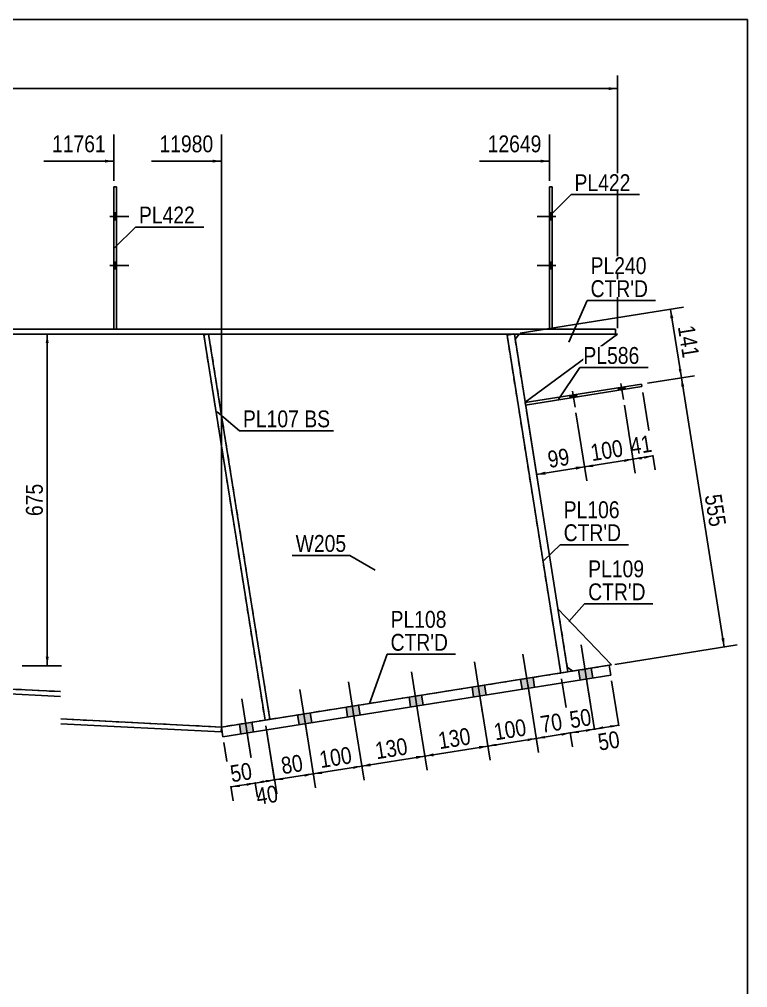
# Model space of a CAD drawing. Header units: millimetres. Extents: x -1023 to -620, y -190 to 87.
# Drawn here: x -744 to -620.3, y -77.6 to 86.8 of the extents above; entities that cross this region are included whole.
import ezdxf

# ---------------------------------------------------------------- set-up
doc = ezdxf.new("R2010")
doc.units = ezdxf.units.MM
doc.linetypes.add('DXK_LINE_DOT1', pattern=[1.8814, 0.9407, -0.9407])
doc.styles.add('Arial Narrow', font='ARIALN.TTF', dxfattribs={"height": 0.2})

# ---------------------------------------------------------------- blocks, each defined once
blk = doc.blocks.new('Unknown-624476640-1210')
at = {"color": 5, "linetype": 'Continuous'}
for p, q in [((-620.31, 86.76), (-1020.31, 86.76)), ((-620.31, -190.24), (-620.31, 86.76))]:
    blk.add_line(p, q, dxfattribs=at)
blk = doc.blocks.new('Part-624476640-1663 - 1640')
at = {"color": 2, "linetype": 'Continuous'}
for p, q in [((-764.27, 34.17), (-755.93, 34.17)), ((-764.27, 34.17), (-764.27, 33.33)), ((-764.27, 33.33), (-755.93, 33.33)), ((-755.83, 34.17), (-737, 34.17)), ((-755.83, 33.33), (-737, 33.33)), ((-736.9, 34.17), (-642.76, 34.17)), ((-736.9, 33.33), (-642.76, 33.33)), ((-642.76, 34.17), (-642.76, 33.33))]:
    blk.add_line(p, q, dxfattribs=at)
blk = doc.blocks.new('Part-624476640-1712 - 1640')
at = {"color": 2, "linetype": 'Continuous'}
for p, q in [((-790.1, 33.33), (-790.1, -20.83)), ((-709.65, 19.73), (-709.65, 33.33)), ((-709.65, 14.42), (-709.65, -33.33))]:
    blk.add_line(p, q, dxfattribs=at)
at = {"color": 7, "linetype": 'DXK_LINE_DOT1'}
for p, q in [((-755.93, 33.33), (-790.1, 33.33)), ((-737, 33.33), (-755.83, 33.33)), ((-709.65, 33.33), (-736.9, 33.33)), ((-709.65, 33.33), (-709.65, 14.42)), ((-790.1, -20.83), (-755.93, -22.54)), ((-755.83, -26.38), (-737, -27.32)), ((-736.9, -31.97), (-709.65, -33.33))]:
    blk.add_line(p, q, dxfattribs=at)
blk = doc.blocks.new('Part-624476640-2026 - 1640')
at = {"color": 2, "linetype": 'Continuous'}
for p, q in [((-653.52, 58.33), (-653.94, 58.33)), ((-653.94, 58.33), (-653.94, 34.17)), ((-653.52, 34.17), (-653.52, 58.33))]:
    blk.add_line(p, q, dxfattribs=at)
at = {"color": 7, "linetype": 'DXK_LINE_DOT1'}
blk.add_line((-653.94, 34.17), (-653.52, 34.17), dxfattribs=at)
blk = doc.blocks.new('Part-624476640-1902 - 1640')
at = {"color": 7, "linetype": 'DXK_LINE_DOT1'}
for p, q in [((-711.82, 33.33), (-712.64, 33.2)), ((-712.64, 33.2), (-702.25, -32.16)), ((-711.82, 33.33), (-701.42, -32.02))]:
    blk.add_line(p, q, dxfattribs=at)
blk = doc.blocks.new('Part-624476640-1960 - 1640')
at = {"color": 2, "linetype": 'Continuous'}
for p, q in [((-643.81, -22.86), (-709.65, -33.33)), ((-643.55, -24.51), (-643.81, -22.86)), ((-709.39, -34.98), (-643.55, -24.51)), ((-709.65, -33.33), (-709.39, -34.98))]:
    blk.add_line(p, q, dxfattribs=at)
blk = doc.blocks.new('Part-624476640-1783 - 1640')
at = {"color": 2, "linetype": 'Continuous'}
for p, q in [((-798.55, -20.83), (-806.89, -20.83)), ((-806.89, -20.83), (-806.89, -21.67)), ((-790.1, -20.83), (-798.45, -20.83)), ((-790.1, -20.83), (-755.93, -22.54)), ((-806.89, -21.67), (-798.55, -21.67)), ((-798.45, -21.67), (-790.12, -21.67)), ((-790.12, -21.67), (-755.93, -23.38)), ((-755.83, -26.38), (-737, -27.32)), ((-755.83, -27.21), (-737, -28.16)), ((-736.9, -31.97), (-709.65, -33.33)), ((-736.9, -32.81), (-709.7, -34.17)), ((-709.65, -33.33), (-709.7, -34.17))]:
    blk.add_line(p, q, dxfattribs=at)
blk = doc.blocks.new('Part-624476640-1858 - 1640')
at = {"color": 2, "linetype": 'Continuous'}
for p, q in [((-661.16, 33.17), (-660.13, 33.33)), ((-652.04, -24.17), (-661.16, 33.17)), ((-650.81, -23.98), (-659.92, 33.33))]:
    blk.add_line(p, q, dxfattribs=at)
at = {"color": 7, "linetype": 'DXK_LINE_DOT1'}
for p, q in [((-660.13, 33.33), (-659.93, 33.37)), ((-659.93, 33.37), (-659.92, 33.33)), ((-650.81, -23.98), (-652.04, -24.17))]:
    blk.add_line(p, q, dxfattribs=at)
blk = doc.blocks.new('Part-624476640-1880 - 1640')
at = {"color": 2, "linetype": 'Continuous'}
for p, q in [((-711.82, 33.33), (-712.64, 33.2)), ((-712.64, 33.2), (-702.25, -32.16)), ((-701.42, -32.02), (-711.82, 33.33))]:
    blk.add_line(p, q, dxfattribs=at)
at = {"color": 7, "linetype": 'DXK_LINE_DOT1'}
blk.add_line((-702.25, -32.16), (-701.42, -32.02), dxfattribs=at)
blk = doc.blocks.new('Part-624476640-1931 - 1640')
at = {"color": 2, "linetype": 'Continuous'}
for p, q in [((-659.79, 32.51), (-659.09, 33.33)), ((-658.09, 21.81), (-642.42, 33.33)), ((-642.42, 33.33), (-642.76, 33.33))]:
    blk.add_line(p, q, dxfattribs=at)
at = {"color": 7, "linetype": 'DXK_LINE_DOT1'}
for p, q in [((-659.09, 33.33), (-642.76, 33.33)), ((-659.79, 32.51), (-658.09, 21.81))]:
    blk.add_line(p, q, dxfattribs=at)
blk = doc.blocks.new('Part-624476640-1989 - 1640')
at = {"color": 2, "linetype": 'Continuous'}
for p, q in [((-643.4, -22.8), (-652.51, -13.28)), ((-643.4, -22.8), (-643.81, -22.86)), ((-650.94, -23.15), (-649.99, -23.85))]:
    blk.add_line(p, q, dxfattribs=at)
at = {"color": 7, "linetype": 'DXK_LINE_DOT1'}
for p, q in [((-652.51, -13.28), (-650.94, -23.15)), ((-643.81, -22.86), (-649.99, -23.85))]:
    blk.add_line(p, q, dxfattribs=at)
blk = doc.blocks.new('Part-624476640-2031 - 1640')
at = {"color": 2, "linetype": 'Continuous'}
for p, q in [((-727.48, 58.33), (-727.9, 58.33)), ((-727.9, 58.33), (-727.9, 34.17)), ((-727.48, 58.33), (-727.48, 34.17))]:
    blk.add_line(p, q, dxfattribs=at)
at = {"color": 7, "linetype": 'DXK_LINE_DOT1'}
blk.add_line((-727.9, 34.17), (-727.48, 34.17), dxfattribs=at)
blk = doc.blocks.new('Part-624476640-2085 - 1640')
at = {"color": 2, "linetype": 'Continuous'}
for p, q in [((-658.08, 21.72), (-638.32, 24.86)), ((-638.32, 24.86), (-638.26, 24.45)), ((-638.26, 24.45), (-658.01, 21.31))]:
    blk.add_line(p, q, dxfattribs=at)
at = {"color": 7, "linetype": 'DXK_LINE_DOT1'}
blk.add_line((-658.01, 21.31), (-658.08, 21.72), dxfattribs=at)
blk = doc.blocks.new('Part-624476640-2247 - 1640')
at = {"color": 2, "linetype": 'Continuous'}
for p, q in [((-709.65, 33.33), (-709.65, 19.73)), ((-661.16, 33.17), (-661.19, 33.33)), ((-709.65, -33.33), (-709.65, 14.42))]:
    blk.add_line(p, q, dxfattribs=at)
at = {"color": 7, "linetype": 'DXK_LINE_DOT1'}
for p, q in [((-661.19, 33.33), (-709.65, 33.33)), ((-661.16, 33.17), (-652.04, -24.17)), ((-652.04, -24.17), (-701.42, -32.02)), ((-702.25, -32.16), (-709.65, -33.33))]:
    blk.add_line(p, q, dxfattribs=at)
blk = doc.blocks.new('Bolt-624476640-2248 - 1640')
at = {"linetype": 'Continuous'}
for points in [[(-646.86, -23.35), (-649, -23.69), (-648.74, -25.33), (-646.6, -24.99)], [(-646.86, -23.35), (-649, -23.69), (-648.74, -25.33), (-646.6, -24.99)], [(-664.97, -26.23), (-667.1, -26.57), (-666.84, -28.21), (-664.7, -27.87)], [(-664.97, -26.23), (-667.1, -26.57), (-666.84, -28.21), (-664.7, -27.87)], [(-656.74, -24.92), (-658.87, -25.26), (-658.61, -26.9), (-656.47, -26.56)], [(-656.74, -24.92), (-658.87, -25.26), (-658.61, -26.9), (-656.47, -26.56)], [(-675.66, -27.93), (-677.8, -28.27), (-677.54, -29.91), (-675.4, -29.57)], [(-675.66, -27.93), (-677.8, -28.27), (-677.54, -29.91), (-675.4, -29.57)], [(-694.59, -30.94), (-696.73, -31.28), (-696.47, -32.92), (-694.33, -32.58)], [(-694.59, -30.94), (-696.73, -31.28), (-696.47, -32.92), (-694.33, -32.58)], [(-686.36, -29.63), (-688.5, -29.97), (-688.24, -31.62), (-686.1, -31.28)], [(-686.36, -29.63), (-688.5, -29.97), (-688.24, -31.62), (-686.1, -31.28)], [(-704.47, -32.51), (-706.61, -32.85), (-706.35, -34.5), (-704.21, -34.15)], [(-704.47, -32.51), (-706.61, -32.85), (-706.35, -34.5), (-704.21, -34.15)]]:
    blk.add_hatch(color=3, dxfattribs=at).paths.add_polyline_path(points)
at = {"color": 3, "linetype": 'Continuous'}
for p, q in [((-647.2, -28.12), (-648.58, -19.4)), ((-647.2, -28.12), (-648.58, -19.4)), ((-657.07, -29.69), (-658.46, -20.97)), ((-657.07, -29.69), (-658.46, -20.97)), ((-665.3, -31), (-666.69, -22.28)), ((-665.3, -31), (-666.69, -22.28)), ((-676, -32.7), (-677.39, -23.98)), ((-676, -32.7), (-677.39, -23.98)), ((-648.74, -25.33), (-649, -23.69)), ((-648.74, -25.33), (-649, -23.69)), ((-646.6, -24.99), (-646.86, -23.35)), ((-646.6, -24.99), (-646.86, -23.35)), ((-686.7, -34.4), (-688.09, -25.68)), ((-686.7, -34.4), (-688.09, -25.68)), ((-664.7, -27.87), (-664.97, -26.23)), ((-664.7, -27.87), (-664.97, -26.23)), ((-658.61, -26.9), (-658.87, -25.26)), ((-658.61, -26.9), (-658.87, -25.26)), ((-656.47, -26.56), (-656.74, -24.92)), ((-656.47, -26.56), (-656.74, -24.92)), ((-694.93, -35.71), (-696.32, -26.99)), ((-694.93, -35.71), (-696.32, -26.99)), ((-675.4, -29.57), (-675.66, -27.93)), ((-675.4, -29.57), (-675.66, -27.93)), ((-666.84, -28.21), (-667.1, -26.57)), ((-666.84, -28.21), (-667.1, -26.57)), ((-704.81, -37.28), (-706.19, -28.56)), ((-704.81, -37.28), (-706.19, -28.56)), ((-677.54, -29.91), (-677.8, -28.27)), ((-677.54, -29.91), (-677.8, -28.27)), ((-694.33, -32.58), (-694.59, -30.94)), ((-694.33, -32.58), (-694.59, -30.94)), ((-688.24, -31.62), (-688.5, -29.97)), ((-688.24, -31.62), (-688.5, -29.97)), ((-686.1, -31.28), (-686.36, -29.63)), ((-686.1, -31.28), (-686.36, -29.63)), ((-706.35, -34.5), (-706.61, -32.85)), ((-706.35, -34.5), (-706.61, -32.85)), ((-704.21, -34.15), (-704.47, -32.51)), ((-704.21, -34.15), (-704.47, -32.51)), ((-696.47, -32.92), (-696.73, -31.28)), ((-696.47, -32.92), (-696.73, -31.28))]:
    blk.add_line(p, q, dxfattribs=at)
blk = doc.blocks.new('Bolt-624476640-2253 - 1640')
at = {"linetype": 'Continuous'}
for points in [[(-727.48, 52.75), (-727.48, 53.91), (-727.9, 53.91), (-727.9, 52.75)], [(-727.48, 52.75), (-727.48, 53.91), (-727.9, 53.91), (-727.9, 52.75)], [(-727.48, 44.41), (-727.48, 45.58), (-727.9, 45.58), (-727.9, 44.41)], [(-727.48, 44.41), (-727.48, 45.58), (-727.9, 45.58), (-727.9, 44.41)]]:
    blk.add_hatch(color=3, dxfattribs=at).paths.add_polyline_path(points)
at = {"color": 3, "linetype": 'Continuous'}
for p, q in [((-728.57, 53.33), (-725.4, 53.33)), ((-728.57, 53.33), (-725.4, 53.33)), ((-727.9, 53.91), (-727.48, 53.91)), ((-727.9, 53.91), (-727.48, 53.91)), ((-727.9, 52.75), (-727.48, 52.75)), ((-727.9, 52.75), (-727.48, 52.75)), ((-728.57, 45), (-725.4, 45)), ((-728.57, 45), (-725.4, 45)), ((-727.9, 45.58), (-727.48, 45.58)), ((-727.9, 45.58), (-727.48, 45.58)), ((-727.9, 44.41), (-727.48, 44.41)), ((-727.9, 44.41), (-727.48, 44.41))]:
    blk.add_line(p, q, dxfattribs=at)
blk = doc.blocks.new('Bolt-624476640-2257 - 1640')
at = {"linetype": 'Continuous'}
for points in [[(-650.46, 22.51), (-649.31, 22.7), (-649.37, 23.11), (-650.52, 22.92)], [(-650.46, 22.51), (-649.31, 22.7), (-649.37, 23.11), (-650.52, 22.92)], [(-642.23, 23.82), (-641.08, 24), (-641.14, 24.42), (-642.29, 24.23)], [(-642.23, 23.82), (-641.08, 24), (-641.14, 24.42), (-642.29, 24.23)]]:
    blk.add_hatch(color=3, dxfattribs=at).paths.add_polyline_path(points)
at = {"color": 3, "linetype": 'Continuous'}
for p, q in [((-641.82, 24.98), (-641.39, 22.27)), ((-641.82, 24.98), (-641.39, 22.27)), ((-650.05, 23.67), (-649.62, 20.96)), ((-650.05, 23.67), (-649.62, 20.96)), ((-649.37, 23.11), (-649.31, 22.7)), ((-649.37, 23.11), (-649.31, 22.7)), ((-642.29, 24.23), (-642.23, 23.82)), ((-642.29, 24.23), (-642.23, 23.82)), ((-641.14, 24.42), (-641.08, 24)), ((-641.14, 24.42), (-641.08, 24)), ((-650.52, 22.92), (-650.46, 22.51)), ((-650.52, 22.92), (-650.46, 22.51))]:
    blk.add_line(p, q, dxfattribs=at)
blk = doc.blocks.new('Bolt-624476640-6486 - 1640')
at = {"linetype": 'Continuous'}
for points in [[(-653.52, 52.75), (-653.52, 53.91), (-653.94, 53.91), (-653.94, 52.75)], [(-653.52, 52.75), (-653.52, 53.91), (-653.94, 53.91), (-653.94, 52.75)], [(-653.52, 44.41), (-653.52, 45.58), (-653.94, 45.58), (-653.94, 44.41)], [(-653.52, 44.41), (-653.52, 45.58), (-653.94, 45.58), (-653.94, 44.41)]]:
    blk.add_hatch(color=3, dxfattribs=at).paths.add_polyline_path(points)
at = {"color": 3, "linetype": 'Continuous'}
for p, q in [((-652.86, 53.33), (-656.02, 53.33)), ((-652.86, 53.33), (-656.02, 53.33)), ((-653.52, 53.91), (-653.94, 53.91)), ((-653.52, 53.91), (-653.94, 53.91)), ((-653.52, 52.75), (-653.94, 52.75)), ((-653.52, 52.75), (-653.94, 52.75)), ((-652.86, 45), (-656.02, 45)), ((-652.86, 45), (-656.02, 45)), ((-653.52, 45.58), (-653.94, 45.58)), ((-653.52, 45.58), (-653.94, 45.58)), ((-653.52, 44.41), (-653.94, 44.41)), ((-653.52, 44.41), (-653.94, 44.41))]:
    blk.add_line(p, q, dxfattribs=at)
blk = doc.blocks.new('StraightDimension-624476640-2338 - 1640')
at = {"linetype": 'Continuous'}
blk.add_hatch(color=7, dxfattribs=at).paths.add_polyline_path([(-729.4, 62.95), (-727.9, 62.7), (-729.4, 62.45)])
at = {"color": 7, "linetype": 'Continuous'}
for p, q in [((-727.9, 59.33), (-727.9, 67.2)), ((-739.79, 62.7), (-727.9, 62.7))]:
    blk.add_line(p, q, dxfattribs=at)
at = {"color": 0}
blk.add_wipeout([(-728.68, 63.6), (-728.68, 67.8), (-739.02, 67.8), (-739.02, 63.6)], dxfattribs=at)
at = {"color": 3, "style": 'Arial Narrow'}
blk.add_text('11761', height=2.863, dxfattribs=at).set_placement((-738.42, 64.2))
blk = doc.blocks.new('StraightDimension-624476640-7643 - 1640')
at = {"linetype": 'Continuous'}
for points in [[(-638.26, 12.12), (-639.78, 12.13), (-638.34, 12.61)], [(-637.91, 12.68), (-636.39, 12.67), (-637.83, 12.18)]]:
    blk.add_hatch(color=7, dxfattribs=at).paths.add_polyline_path(points)
at = {"color": 7, "linetype": 'Continuous'}
for p, q in [((-638.1, 23.46), (-636.01, 10.3)), ((-641.23, 21.28), (-639.4, 9.76)), ((-639.78, 12.13), (-636.39, 12.67))]:
    blk.add_line(p, q, dxfattribs=at)
at = {"color": 0}
blk.add_wipeout([(-635.71, 12.93), (-636.37, 17.07), (-641.16, 16.31), (-640.5, 12.16)], dxfattribs=at)
at = {"color": 3, "style": 'Arial Narrow'}
blk.add_text('41', height=2.863, rotation=9.0355, dxfattribs=at).set_placement((-640, 12.85))
blk = doc.blocks.new('StraightDimension-624476640-7470 - 1640')
at = {"linetype": 'Continuous'}
for points in [[(-631.56, 24.42), (-631.55, 25.94), (-631.07, 24.5)], [(-624.28, -18.24), (-624.29, -19.76), (-624.77, -18.32)]]:
    blk.add_hatch(color=7, dxfattribs=at).paths.add_polyline_path(points)
at = {"color": 7, "linetype": 'Continuous'}
for p, q in [((-637.34, 25.02), (-629.33, 26.29)), ((-631.55, 25.94), (-624.29, -19.76)), ((-642.83, -22.71), (-622.06, -19.41))]:
    blk.add_line(p, q, dxfattribs=at)
at = {"color": 0}
blk.add_wipeout([(-627.25, -0.19), (-623.1, 0.47), (-624.15, 7.07), (-628.3, 6.42)], dxfattribs=at)
at = {"color": 3, "style": 'Arial Narrow'}
blk.add_text('555', height=2.863, rotation=-80.9647, dxfattribs=at).set_placement((-627.61, 5.92))
blk = doc.blocks.new('StraightDimension-624476640-2336 - 1640')
at = {"linetype": 'Continuous'}
blk.add_hatch(color=7, dxfattribs=at).paths.add_polyline_path([(-655.44, 62.95), (-653.94, 62.7), (-655.44, 62.45)])
at = {"color": 7, "linetype": 'Continuous'}
for p, q in [((-653.94, 59.33), (-653.94, 67.2)), ((-665.83, 62.7), (-653.94, 62.7))]:
    blk.add_line(p, q, dxfattribs=at)
at = {"color": 0}
blk.add_wipeout([(-654.71, 63.6), (-654.71, 67.8), (-665.05, 67.8), (-665.05, 63.6)], dxfattribs=at)
at = {"color": 3, "style": 'Arial Narrow'}
blk.add_text('12649', height=2.863, dxfattribs=at).set_placement((-664.45, 64.2))
blk = doc.blocks.new('StraightDimension-624476640-2337 - 1640')
at = {"linetype": 'Continuous'}
blk.add_hatch(color=7, dxfattribs=at).paths.add_polyline_path([(-711.15, 62.95), (-709.65, 62.7), (-711.15, 62.45)])
at = {"color": 7, "linetype": 'Continuous'}
for p, q in [((-709.65, -32.33), (-709.65, 67.2)), ((-721.54, 62.7), (-709.65, 62.7))]:
    blk.add_line(p, q, dxfattribs=at)
at = {"color": 0}
blk.add_wipeout([(-710.43, 63.6), (-710.43, 67.8), (-720.77, 67.8), (-720.77, 63.6)], dxfattribs=at)
at = {"color": 3, "style": 'Arial Narrow'}
blk.add_text('11980', height=2.863, dxfattribs=at).set_placement((-720.17, 64.2))
blk = doc.blocks.new('StraightDimension-624476640-2503 - 1640')
at = {"linetype": 'Continuous'}
for points in [[(-739.48, 31.83), (-739.23, 33.33), (-738.98, 31.83)], [(-738.98, -21.42), (-739.23, -22.92), (-739.48, -21.42)]]:
    blk.add_hatch(color=7, dxfattribs=at).paths.add_polyline_path(points)
at = {"color": 7, "linetype": 'Continuous'}
for p, q in [((-742.15, 33.33), (-736.83, 33.33)), ((-739.23, -22.92), (-739.23, 33.33)), ((-743.48, -22.92), (-736.83, -22.92))]:
    blk.add_line(p, q, dxfattribs=at)
at = {"color": 0}
blk.add_wipeout([(-739.38, 8.55), (-743.58, 8.55), (-743.58, 1.87), (-739.38, 1.87)], dxfattribs=at)
at = {"color": 3, "style": 'Arial Narrow'}
blk.add_text('675', height=2.863, rotation=90.0002, dxfattribs=at).set_placement((-739.98, 2.47))
blk = doc.blocks.new('StraightDimension-624476640-2559 - 1640')
at = {"linetype": 'Continuous'}
for points in [[(-702.4, -42.86), (-703.92, -42.85), (-702.48, -42.36)], [(-702.15, -42.31), (-700.63, -42.32), (-702.07, -42.8)]]:
    blk.add_hatch(color=7, dxfattribs=at).paths.add_polyline_path(points)
at = {"color": 7, "linetype": 'Continuous'}
for p, q in [((-705.38, -33.67), (-703.57, -45.07)), ((-702.09, -33.14), (-700.28, -44.54)), ((-703.92, -42.85), (-700.63, -42.32))]:
    blk.add_line(p, q, dxfattribs=at)
at = {"color": 0}
blk.add_wipeout([(-699.19, -46.5), (-699.85, -42.35), (-704.65, -43.11), (-703.99, -47.26)], dxfattribs=at)
at = {"color": 3, "style": 'Arial Narrow'}
blk.add_text('40', height=2.863, rotation=9.0355, dxfattribs=at).set_placement((-703.49, -46.57))
blk = doc.blocks.new('StraightDimension-624476640-2577 - 1640')
at = {"linetype": 'Continuous'}
for points in [[(-706.52, -43.51), (-708.04, -43.5), (-706.59, -43.02)], [(-705.44, -42.83), (-703.92, -42.85), (-705.36, -43.33)]]:
    blk.add_hatch(color=7, dxfattribs=at).paths.add_polyline_path(points)
at = {"color": 7, "linetype": 'Continuous'}
for p, q in [((-705.38, -33.67), (-703.55, -45.22)), ((-709.23, -35.97), (-707.66, -45.87)), ((-708.04, -43.5), (-703.92, -42.85))]:
    blk.add_line(p, q, dxfattribs=at)
at = {"color": 0}
blk.add_wipeout([(-703.61, -42.64), (-704.26, -38.5), (-709.06, -39.26), (-708.4, -43.41)], dxfattribs=at)
at = {"color": 3, "style": 'Arial Narrow'}
blk.add_text('50', height=2.863, rotation=9.0355, dxfattribs=at).set_placement((-707.9, -42.72))
blk = doc.blocks.new('StraightDimension-624476640-2590 - 1640')
at = {"linetype": 'Continuous'}
for points in [[(-662.9, -36.58), (-664.42, -36.56), (-662.98, -36.08)], [(-657.71, -35.24), (-656.19, -35.26), (-657.63, -35.74)]]:
    blk.add_hatch(color=7, dxfattribs=at).paths.add_polyline_path(points)
at = {"color": 7, "linetype": 'Continuous'}
for p, q in [((-657.65, -26.08), (-655.81, -37.63)), ((-665.88, -27.38), (-664.04, -38.93)), ((-664.42, -36.56), (-656.19, -35.26))]:
    blk.add_line(p, q, dxfattribs=at)
at = {"color": 0}
blk.add_wipeout([(-657.03, -35.24), (-657.69, -31.09), (-664.29, -32.14), (-663.63, -36.29)], dxfattribs=at)
at = {"color": 3, "style": 'Arial Narrow'}
blk.add_text('100', height=2.863, rotation=9.0355, dxfattribs=at).set_placement((-663.13, -35.6))
blk = doc.blocks.new('StraightDimension-624476640-2596 - 1640')
at = {"linetype": 'Continuous'}
for points in [[(-651.95, -34.33), (-650.43, -34.34), (-651.87, -34.82)], [(-654.67, -35.27), (-656.19, -35.26), (-654.75, -34.77)]]:
    blk.add_hatch(color=7, dxfattribs=at).paths.add_polyline_path(points)
at = {"color": 7, "linetype": 'Continuous'}
for p, q in [((-657.65, -26.08), (-655.81, -37.63)), ((-651.89, -25.16), (-650.05, -36.71)), ((-656.19, -35.26), (-650.43, -34.34))]:
    blk.add_line(p, q, dxfattribs=at)
at = {"color": 0}
blk.add_wipeout([(-650.93, -34.27), (-651.59, -30.12), (-656.39, -30.88), (-655.73, -35.03)], dxfattribs=at)
at = {"color": 3, "style": 'Arial Narrow'}
blk.add_text('70', height=2.863, rotation=9.0355, dxfattribs=at).set_placement((-655.23, -34.34))
blk = doc.blocks.new('StraightDimension-624476640-2600 - 1640')
at = {"linetype": 'Continuous'}
for points in [[(-648.91, -34.35), (-650.43, -34.34), (-648.99, -33.86)], [(-647.83, -33.67), (-646.31, -33.69), (-647.75, -34.17)]]:
    blk.add_hatch(color=7, dxfattribs=at).paths.add_polyline_path(points)
at = {"color": 7, "linetype": 'Continuous'}
for p, q in [((-647.77, -24.51), (-645.94, -36.06)), ((-651.89, -25.16), (-650.05, -36.71)), ((-650.43, -34.34), (-646.31, -33.69))]:
    blk.add_line(p, q, dxfattribs=at)
at = {"color": 0}
blk.add_wipeout([(-646, -33.48), (-646.66, -29.33), (-651.45, -30.1), (-650.79, -34.25)], dxfattribs=at)
at = {"color": 3, "style": 'Arial Narrow'}
blk.add_text('50', height=2.863, rotation=9.0355, dxfattribs=at).set_placement((-650.29, -33.56))
blk = doc.blocks.new('StraightDimension-624476640-2614 - 1640')
at = {"linetype": 'Continuous'}
for points in [[(-644.79, -33.7), (-646.31, -33.69), (-644.87, -33.2)], [(-643.72, -33.02), (-642.2, -33.03), (-643.64, -33.51)]]:
    blk.add_hatch(color=7, dxfattribs=at).paths.add_polyline_path(points)
at = {"color": 7, "linetype": 'Continuous'}
for p, q in [((-647.77, -24.51), (-645.96, -35.91)), ((-643.4, -25.5), (-641.84, -35.25)), ((-646.31, -33.69), (-642.2, -33.03))]:
    blk.add_line(p, q, dxfattribs=at)
at = {"color": 0}
blk.add_wipeout([(-641.17, -37.27), (-641.83, -33.12), (-646.63, -33.89), (-645.97, -38.04)], dxfattribs=at)
at = {"color": 3, "style": 'Arial Narrow'}
blk.add_text('50', height=2.863, rotation=9.0355, dxfattribs=at).set_placement((-645.47, -37.35))
blk = doc.blocks.new('StraightDimension-624476640-2627 - 1640')
at = {"linetype": 'Continuous'}
for points in [[(-676.64, -38.25), (-675.12, -38.27), (-676.56, -38.75)], [(-684.3, -39.98), (-685.82, -39.97), (-684.37, -39.48)]]:
    blk.add_hatch(color=7, dxfattribs=at).paths.add_polyline_path(points)
at = {"color": 7, "linetype": 'Continuous'}
for p, q in [((-676.58, -29.09), (-674.74, -40.64)), ((-687.28, -30.79), (-685.44, -42.34)), ((-685.82, -39.97), (-675.12, -38.27))]:
    blk.add_line(p, q, dxfattribs=at)
at = {"color": 0}
blk.add_wipeout([(-677.19, -38.44), (-677.85, -34.3), (-684.45, -35.35), (-683.79, -39.49)], dxfattribs=at)
at = {"color": 3, "style": 'Arial Narrow'}
blk.add_text('130', height=2.863, rotation=9.0355, dxfattribs=at).set_placement((-683.29, -38.81))
blk = doc.blocks.new('StraightDimension-624476640-2636 - 1640')
at = {"linetype": 'Continuous'}
for points in [[(-673.6, -38.28), (-675.12, -38.27), (-673.68, -37.78)], [(-665.94, -36.55), (-664.42, -36.56), (-665.86, -37.05)]]:
    blk.add_hatch(color=7, dxfattribs=at).paths.add_polyline_path(points)
at = {"color": 7, "linetype": 'Continuous'}
for p, q in [((-665.88, -27.38), (-664.04, -38.93)), ((-676.58, -29.09), (-674.74, -40.64)), ((-675.12, -38.27), (-664.42, -36.56))]:
    blk.add_line(p, q, dxfattribs=at)
at = {"color": 0}
blk.add_wipeout([(-666.49, -36.74), (-667.15, -32.59), (-673.75, -33.64), (-673.09, -37.79)], dxfattribs=at)
at = {"color": 3, "style": 'Arial Narrow'}
blk.add_text('130', height=2.863, rotation=9.0355, dxfattribs=at).set_placement((-672.59, -37.1))
blk = doc.blocks.new('StraightDimension-624476640-2645 - 1640')
at = {"linetype": 'Continuous'}
for points in [[(-699.11, -42.33), (-700.63, -42.32), (-699.19, -41.84)], [(-695.57, -41.26), (-694.05, -41.28), (-695.49, -41.76)]]:
    blk.add_hatch(color=7, dxfattribs=at).paths.add_polyline_path(points)
at = {"color": 7, "linetype": 'Continuous'}
for p, q in [((-695.51, -32.1), (-693.67, -43.65)), ((-702.09, -33.14), (-700.25, -44.69)), ((-700.63, -42.32), (-694.05, -41.28))]:
    blk.add_line(p, q, dxfattribs=at)
at = {"color": 0}
blk.add_wipeout([(-694.96, -41.27), (-695.62, -37.12), (-700.42, -37.88), (-699.76, -42.03)], dxfattribs=at)
at = {"color": 3, "style": 'Arial Narrow'}
blk.add_text('80', height=2.863, rotation=9.0355, dxfattribs=at).set_placement((-699.26, -41.35))
blk = doc.blocks.new('StraightDimension-624476640-2658 - 1640')
at = {"linetype": 'Continuous'}
for points in [[(-692.53, -41.29), (-694.05, -41.28), (-692.6, -40.79)], [(-687.34, -39.96), (-685.82, -39.97), (-687.26, -40.45)]]:
    blk.add_hatch(color=7, dxfattribs=at).paths.add_polyline_path(points)
at = {"color": 7, "linetype": 'Continuous'}
for p, q in [((-687.28, -30.79), (-685.44, -42.34)), ((-695.51, -32.1), (-693.67, -43.65)), ((-694.05, -41.28), (-685.82, -39.97))]:
    blk.add_line(p, q, dxfattribs=at)
at = {"color": 0}
blk.add_wipeout([(-686.65, -39.95), (-687.31, -35.8), (-693.91, -36.85), (-693.26, -41)], dxfattribs=at)
at = {"color": 3, "style": 'Arial Narrow'}
blk.add_text('100', height=2.863, rotation=9.0355, dxfattribs=at).set_placement((-692.76, -40.31))
blk = doc.blocks.new('StraightDimension-624476640-7471 - 1640')
at = {"linetype": 'Continuous'}
for points in [[(-633.41, 36.03), (-633.4, 37.55), (-632.92, 36.11)], [(-631.54, 27.46), (-631.55, 25.94), (-632.04, 27.38)]]:
    blk.add_hatch(color=7, dxfattribs=at).paths.add_polyline_path(points)
at = {"color": 7, "linetype": 'Continuous'}
for p, q in [((-658.94, 33.49), (-631.18, 37.9)), ((-633.4, 37.55), (-631.55, 25.94)), ((-637.34, 25.02), (-629.33, 26.29))]:
    blk.add_line(p, q, dxfattribs=at)
at = {"color": 0}
blk.add_wipeout([(-631.8, 28.47), (-627.66, 29.13), (-628.71, 35.73), (-632.85, 35.07)], dxfattribs=at)
at = {"color": 3, "style": 'Arial Narrow'}
blk.add_text('141', height=2.863, rotation=-80.9647, dxfattribs=at).set_placement((-632.17, 34.57))
blk = doc.blocks.new('StraightDimension-624476640-7591 - 1640')
at = {"linetype": 'Continuous'}
blk.add_hatch(color=7, dxfattribs=at).paths.add_polyline_path([(-643.92, 75.25), (-642.42, 75), (-643.92, 74.75)])
at = {"color": 7, "linetype": 'Continuous'}
for p, q in [((-642.42, 34.33), (-642.42, 77.25)), ((-1000, 75), (-642.42, 75))]:
    blk.add_line(p, q, dxfattribs=at)
blk = doc.blocks.new('StraightDimension-624476640-7644 - 1640')
at = {"linetype": 'Continuous'}
for points in [[(-641.3, 12.14), (-639.78, 12.13), (-641.22, 11.64)], [(-646.49, 10.81), (-648.01, 10.82), (-646.57, 11.3)]]:
    blk.add_hatch(color=7, dxfattribs=at).paths.add_polyline_path(points)
at = {"color": 7, "linetype": 'Continuous'}
for p, q in [((-649.46, 19.97), (-647.63, 8.45)), ((-641.23, 21.28), (-639.4, 9.76)), ((-648.01, 10.82), (-639.78, 12.13))]:
    blk.add_line(p, q, dxfattribs=at)
at = {"color": 0}
blk.add_wipeout([(-640.62, 12.15), (-641.28, 16.29), (-647.88, 15.24), (-647.22, 11.1)], dxfattribs=at)
at = {"color": 3, "style": 'Arial Narrow'}
blk.add_text('100', height=2.863, rotation=9.0355, dxfattribs=at).set_placement((-646.72, 11.78))
blk = doc.blocks.new('StraightDimension-624476640-7645 - 1640')
at = {"linetype": 'Continuous'}
for points in [[(-654.62, 9.51), (-656.14, 9.53), (-654.69, 10.01)], [(-649.53, 10.83), (-648.01, 10.82), (-649.45, 10.34)]]:
    blk.add_hatch(color=7, dxfattribs=at).paths.add_polyline_path(points)
at = {"color": 7, "linetype": 'Continuous'}
for p, q in [((-657.85, 20.32), (-655.76, 7.15)), ((-649.46, 19.97), (-647.63, 8.45)), ((-656.14, 9.53), (-648.01, 10.82))]:
    blk.add_line(p, q, dxfattribs=at)
at = {"color": 0}
blk.add_wipeout([(-649.7, 10.7), (-650.36, 14.85), (-655.15, 14.09), (-654.49, 9.94)], dxfattribs=at)
at = {"color": 3, "style": 'Arial Narrow'}
blk.add_text('99', height=2.863, rotation=9.0355, dxfattribs=at).set_placement((-654, 10.62))
blk = doc.blocks.new('Mark-624476640-2027 - 1640')
at = {"color": 0}
blk.add_wipeout([(-714.15, 52.12), (-714.15, 55.12), (-723.66, 55.12), (-723.66, 52.12)], dxfattribs=at)
blk.add_wipeout([(-714.15, 52.12), (-714.15, 55.12), (-723.66, 55.12), (-723.66, 52.12)], dxfattribs=at)
at = {"color": 7, "linetype": 'Continuous'}
for p, q in [((-727.79, 47.99), (-724.26, 51.52)), ((-724.26, 51.52), (-712.65, 51.52))]:
    blk.add_line(p, q, dxfattribs=at)
at = {"color": 3, "style": 'Arial Narrow'}
blk.add_text('PL422', height=2.863, dxfattribs=at).set_placement((-723.66, 52.12))
blk = doc.blocks.new('Mark-624476640-1854 - 1640')
at = {"color": 0}
for points in [[(-642.03, 2.11), (-642.03, 5.11), (-651.54, 5.11), (-651.54, 2.11)], [(-641.78, -1.79), (-641.78, 1.21), (-651.54, 1.21), (-651.54, -1.79)]]:
    blk.add_wipeout(points, dxfattribs=at)
for points in [[(-642.03, 2.11), (-642.03, 5.11), (-651.54, 5.11), (-651.54, 2.11)], [(-641.78, -1.79), (-641.78, 1.21), (-651.54, 1.21), (-651.54, -1.79)]]:
    blk.add_wipeout(points, dxfattribs=at)
at = {"color": 7, "linetype": 'Continuous'}
for p, q in [((-654.89, -5.06), (-652.14, -2.39)), ((-652.14, -2.39), (-640.53, -2.39))]:
    blk.add_line(p, q, dxfattribs=at)
at = {"color": 3, "style": 'Arial Narrow'}
blk.add_text('PL106', height=2.863, dxfattribs=at).set_placement((-651.54, 2.11))
at = {"color": 1, "style": 'Arial Narrow'}
blk.add_text("CTR'D", height=2.863, dxfattribs=at).set_placement((-651.54, -1.79))
blk = doc.blocks.new('Mark-624476640-1927 - 1640')
at = {"color": 0}
for points in [[(-637.46, 43.53), (-637.46, 46.53), (-646.97, 46.53), (-646.97, 43.53)], [(-637.21, 39.63), (-637.21, 42.63), (-646.97, 42.63), (-646.97, 39.63)]]:
    blk.add_wipeout(points, dxfattribs=at)
for points in [[(-637.46, 43.53), (-637.46, 46.53), (-646.97, 46.53), (-646.97, 43.53)], [(-637.21, 39.63), (-637.21, 42.63), (-646.97, 42.63), (-646.97, 39.63)]]:
    blk.add_wipeout(points, dxfattribs=at)
at = {"color": 7, "linetype": 'Continuous'}
for p, q in [((-650.68, 31.98), (-647.57, 39.03)), ((-647.57, 39.03), (-635.96, 39.03))]:
    blk.add_line(p, q, dxfattribs=at)
at = {"color": 3, "style": 'Arial Narrow'}
blk.add_text('PL240', height=2.863, dxfattribs=at).set_placement((-646.97, 43.53))
at = {"color": 1, "style": 'Arial Narrow'}
blk.add_text("CTR'D", height=2.863, dxfattribs=at).set_placement((-646.97, 39.63))
blk = doc.blocks.new('Mark-624476640-1956 - 1640')
at = {"color": 0}
for points in [[(-671.43, -16.49), (-671.43, -13.49), (-680.93, -13.49), (-680.93, -16.49)], [(-671.18, -20.39), (-671.18, -17.39), (-680.93, -17.39), (-680.93, -20.39)]]:
    blk.add_wipeout(points, dxfattribs=at)
for points in [[(-671.43, -16.49), (-671.43, -13.49), (-680.93, -13.49), (-680.93, -16.49)], [(-671.18, -20.39), (-671.18, -17.39), (-680.93, -17.39), (-680.93, -20.39)]]:
    blk.add_wipeout(points, dxfattribs=at)
at = {"color": 7, "linetype": 'Continuous'}
for p, q in [((-684.49, -29.33), (-681.53, -20.99)), ((-681.53, -20.99), (-669.93, -20.99))]:
    blk.add_line(p, q, dxfattribs=at)
at = {"color": 3, "style": 'Arial Narrow'}
blk.add_text('PL108', height=2.863, dxfattribs=at).set_placement((-680.93, -16.49))
at = {"color": 1, "style": 'Arial Narrow'}
blk.add_text("CTR'D", height=2.863, dxfattribs=at).set_placement((-680.93, -20.39))
blk = doc.blocks.new('Mark-624476640-1985 - 1640')
at = {"color": 0}
for points in [[(-637.88, -7.92), (-637.88, -4.92), (-647.38, -4.92), (-647.38, -7.92)], [(-637.62, -11.82), (-637.62, -8.82), (-647.38, -8.82), (-647.38, -11.82)]]:
    blk.add_wipeout(points, dxfattribs=at)
for points in [[(-637.88, -7.92), (-637.88, -4.92), (-647.38, -4.92), (-647.38, -7.92)], [(-637.62, -11.82), (-637.62, -8.82), (-647.38, -8.82), (-647.38, -11.82)]]:
    blk.add_wipeout(points, dxfattribs=at)
at = {"color": 7, "linetype": 'Continuous'}
for p, q in [((-650.66, -15.42), (-647.98, -12.42)), ((-647.98, -12.42), (-636.38, -12.42))]:
    blk.add_line(p, q, dxfattribs=at)
at = {"color": 3, "style": 'Arial Narrow'}
blk.add_text('PL109', height=2.863, dxfattribs=at).set_placement((-647.38, -7.92))
at = {"color": 1, "style": 'Arial Narrow'}
blk.add_text("CTR'D", height=2.863, dxfattribs=at).set_placement((-647.38, -11.82))
blk = doc.blocks.new('Mark-624476640-2081 - 1640')
at = {"color": 0}
blk.add_wipeout([(-638.69, 28.29), (-638.69, 31.29), (-648.19, 31.29), (-648.19, 28.29)], dxfattribs=at)
blk.add_wipeout([(-638.69, 28.29), (-638.69, 31.29), (-648.19, 31.29), (-648.19, 28.29)], dxfattribs=at)
at = {"color": 7, "linetype": 'Continuous'}
for p, q in [((-652.46, 22.19), (-648.79, 27.69)), ((-648.79, 27.69), (-637.19, 27.69))]:
    blk.add_line(p, q, dxfattribs=at)
at = {"color": 3, "style": 'Arial Narrow'}
blk.add_text('PL586', height=2.863, dxfattribs=at).set_placement((-648.19, 28.29))
blk = doc.blocks.new('Mark-624476640-2243 - 1640')
at = {"color": 0}
blk.add_wipeout([(-688.47, -3.61), (-688.47, -0.61), (-697.05, -0.61), (-697.05, -3.61)], dxfattribs=at)
blk.add_wipeout([(-688.47, -3.61), (-688.47, -0.61), (-697.05, -0.61), (-697.05, -3.61)], dxfattribs=at)
at = {"color": 7, "linetype": 'Continuous'}
for p in [(-697.65, -4.21), (-683.54, -6.71)]:
    blk.add_line(p, (-687.87, -4.21), dxfattribs=at)
at = {"color": 3, "style": 'Arial Narrow'}
blk.add_text('W205', height=2.863, dxfattribs=at).set_placement((-697.05, -3.61))
blk = doc.blocks.new('MarkSet-624476640-2930 - 1640')
at = {"color": 0}
for points in [[(-696.48, 17.53), (-696.48, 20.53), (-705.99, 20.53), (-705.99, 17.53)], [(-691.2, 17.53), (-691.2, 20.53), (-695.58, 20.53), (-695.58, 17.53)]]:
    blk.add_wipeout(points, dxfattribs=at)
for points in [[(-696.48, 17.53), (-696.48, 20.53), (-705.99, 20.53), (-705.99, 17.53)], [(-691.2, 17.53), (-691.2, 20.53), (-695.58, 20.53), (-695.58, 17.53)]]:
    blk.add_wipeout(points, dxfattribs=at)
at = {"color": 7, "linetype": 'Continuous'}
for p, q in [((-710.37, 20.17), (-706.59, 16.93)), ((-706.59, 16.93), (-690.6, 16.93))]:
    blk.add_line(p, q, dxfattribs=at)
at = {"color": 3, "style": 'Arial Narrow'}
for s, p in [('PL107', (-705.99, 17.53)), ('BS', (-695.58, 17.53))]:
    blk.add_text(s, height=2.863, dxfattribs=at).set_placement(p)
blk = doc.blocks.new('Mark-624476640-6478 - 1640')
at = {"color": 0}
blk.add_wipeout([(-640.19, 57.61), (-640.19, 60.61), (-649.7, 60.61), (-649.7, 57.61)], dxfattribs=at)
blk.add_wipeout([(-640.19, 57.61), (-640.19, 60.61), (-649.7, 60.61), (-649.7, 57.61)], dxfattribs=at)
at = {"color": 7, "linetype": 'Continuous'}
for p, q in [((-653.83, 53.48), (-650.3, 57.01)), ((-650.3, 57.01), (-638.69, 57.01))]:
    blk.add_line(p, q, dxfattribs=at)
at = {"color": 3, "style": 'Arial Narrow'}
blk.add_text('PL422', height=2.863, dxfattribs=at).set_placement((-649.7, 57.61))

msp = doc.modelspace()

# ---------------------------------------------------------------- block references
for name in ['Unknown-624476640-1210', 'Part-624476640-2031 - 1640', 'Part-624476640-2026 - 1640', 'Bolt-624476640-2253 - 1640', 'Bolt-624476640-6486 - 1640', 'Part-624476640-1712 - 1640', 'Part-624476640-1663 - 1640', 'Part-624476640-1902 - 1640', 'Part-624476640-1880 - 1640', 'Part-624476640-2247 - 1640', 'Part-624476640-1858 - 1640', 'Part-624476640-1931 - 1640', 'Part-624476640-2085 - 1640', 'Bolt-624476640-2257 - 1640', 'Part-624476640-1989 - 1640', 'Bolt-624476640-2248 - 1640', 'Part-624476640-1783 - 1640', 'Part-624476640-1960 - 1640']:
    msp.add_blockref(name, (0, 0))

# ---------------------------------------------------------------- next in the draw order: block references
for name in ['StraightDimension-624476640-2338 - 1640', 'StraightDimension-624476640-2337 - 1640', 'StraightDimension-624476640-2336 - 1640', 'StraightDimension-624476640-2503 - 1640', 'StraightDimension-624476640-7643 - 1640', 'Mark-624476640-2243 - 1640', 'StraightDimension-624476640-2590 - 1640', 'StraightDimension-624476640-2627 - 1640', 'StraightDimension-624476640-2559 - 1640']:
    msp.add_blockref(name, (0, 0))

# ---------------------------------------------------------------- next in the draw order: block references
for name in ['StraightDimension-624476640-7470 - 1640', 'MarkSet-624476640-2930 - 1640', 'StraightDimension-624476640-2596 - 1640', 'StraightDimension-624476640-2636 - 1640', 'StraightDimension-624476640-2645 - 1640', 'StraightDimension-624476640-2577 - 1640']:
    msp.add_blockref(name, (0, 0))

# ---------------------------------------------------------------- next in the draw order: block references
for name in ['StraightDimension-624476640-7471 - 1640', 'StraightDimension-624476640-7644 - 1640', 'Mark-624476640-1854 - 1640', 'Mark-624476640-1956 - 1640', 'StraightDimension-624476640-2600 - 1640', 'StraightDimension-624476640-2658 - 1640']:
    msp.add_blockref(name, (0, 0))

# ---------------------------------------------------------------- next in the draw order: block references
for name in ['StraightDimension-624476640-7591 - 1640', 'StraightDimension-624476640-7645 - 1640', 'Mark-624476640-1985 - 1640', 'StraightDimension-624476640-2614 - 1640']:
    msp.add_blockref(name, (0, 0))

# ---------------------------------------------------------------- next in the draw order: block references
for name in ['Mark-624476640-6478 - 1640', 'Mark-624476640-2027 - 1640', 'Mark-624476640-1927 - 1640']:
    msp.add_blockref(name, (0, 0))

# ---------------------------------------------------------------- next in the draw order: block references
msp.add_blockref('Mark-624476640-2081 - 1640', (0, 0))

doc.saveas('drawing.dxf')
